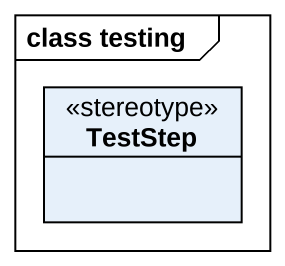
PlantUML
@startuml
mainframe class testing
hide circle
hide empty members
class TestStep <<stereotype>>
@enduml
